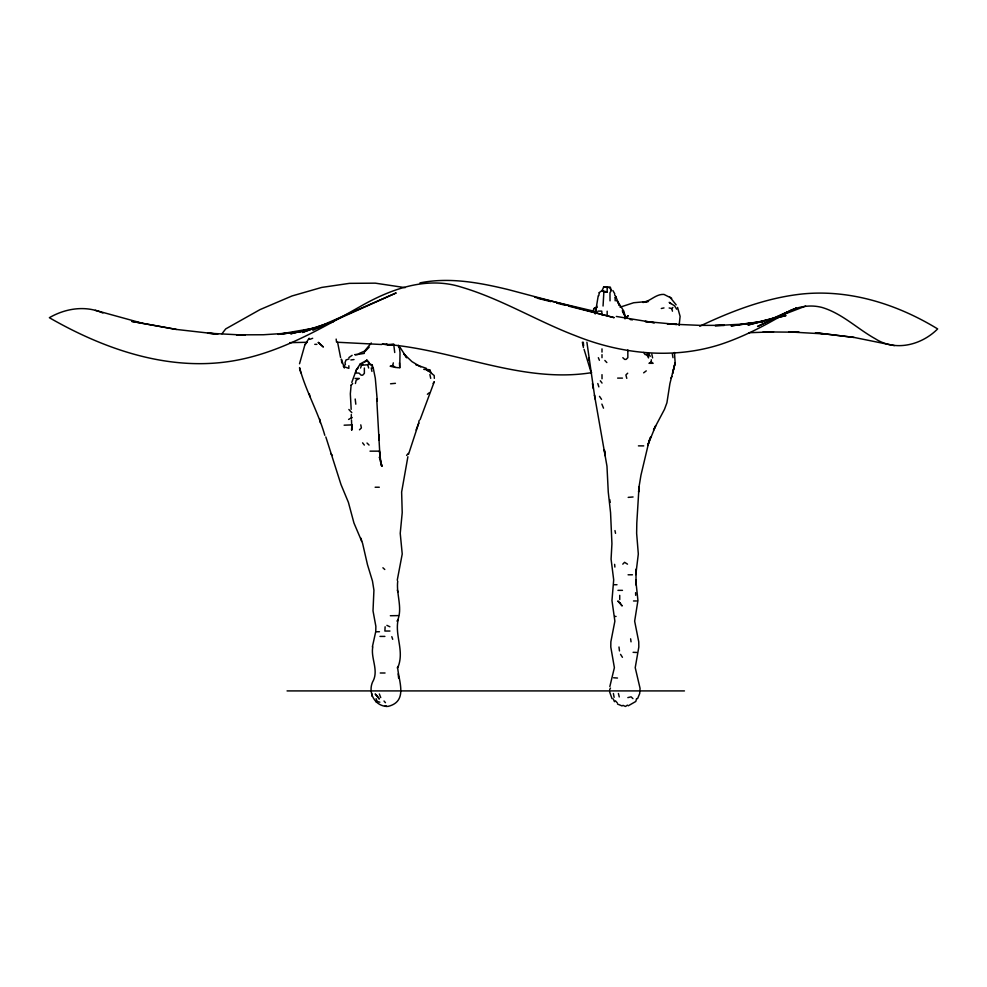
<?xml version="1.0" encoding="UTF-8"?>
<svg xmlns="http://www.w3.org/2000/svg" width="987" height="987" viewBox="0 0 987 987"><rect width="100%" height="100%" fill="white"/><g stroke="black" fill="none" stroke-linecap="round" stroke-linejoin="round"><path stroke-width="1.48" d="M619.725 599.615L619.725 595.334M635.986 585.007L636.047 569.141M610.028 300.862L609.966 292.732L611.187 290.82L610.385 287.414L603.464 287.192L610.422 287.402M385.115 626.782L384.881 631.038L389.964 631.038M603.057 306.032L603.859 292.029L602.033 290.597L599.208 292.608M635.813 574.668L638.318 554.003L636.64 533.338L636.8 523.011L639.021 486.85L640.958 475.191L649.236 440.35L650.778 436.772L647.682 445.519L655.627 425.841L653.542 430.011L664.485 409.346L666.916 402.795L669.926 383.524L675.157 362.858L674.454 352.519M397.736 581.133C396.058 594.482 403.165 608.56 397.181 621.354L398.143 619.614C394.553 636.208 404.88 650.988 397.687 667.952C398.921 681.857 408.05 701.72 387.78 706.47M595.223 313.965L598.245 295.693M299.53 363.759L304.921 344.722L309.079 338.282M351.15 384.967L350.336 393.85L351.175 409.346M598.776 295.693L599.232 292.769M408.544 454.279L418.833 422.843L416.095 430.011M595.766 311.189L596.777 306.032M398.6 367.744L395.207 367.386L392.789 365.498L393.307 362.858M679.13 325.402L680.105 316.358L677.576 307.438M372.358 646.954L375.763 631.507L375.862 626.338L373.012 610.842L373.925 590.177L372.469 581.035L367.485 564.7L362.562 543.269L353.951 523.011L348.399 502.346L340.996 484.543L325.833 436.933M407.89 456.71L401.635 492.007L402.215 512.672L400.228 533.338L402.227 554.003L397.255 580.208M355.653 372.852L356.307 369.965L360.292 363.87L366.831 360.243L369.027 362.352M355.406 383.524L356.147 380.254L359.33 378.465L355.073 378.465M418.685 422.436L419.179 420.425M609.83 686.594L614.383 667.668L610.793 647.003L610.854 641.834L614.876 621.168L611.965 600.503L613.692 579.838L611.076 559.173L611.928 543.677L610.558 512.672L608.263 492.007L606.968 466.185L594.47 395.071L595.087 399.019M351.804 382.388L356.307 369.965L358.034 368.151M628.238 705.804L635.788 701.473L636.615 698.574M615.407 297.618L615.777 296.544L614.58 294.817M349.04 358.935L346.005 359.947L345.006 362.797L345.438 364.487L343.316 366.485M420.092 419.685L434.292 381.685L433.12 383.462M360.526 368.015L361.575 365.252L367.695 364.758L369.052 363.228L366.979 360.243M637.565 698.66L639.712 693.503L640.057 688.334L635.221 667.668L638.823 647.003L638.749 641.834L634.653 621.168L637.935 600.503L635.751 579.838M372.778 646.954C370.532 658.366 379.292 670.679 372.531 682.103C367.83 692.936 374.875 706.063 387.126 706.47L385.251 705.68M371.297 342.97L364.499 351.138L359.182 353.469M603.649 287.316L602.033 290.597L607.165 292.004L607.165 287.069M397.243 667.952L398.032 666.41M592.879 311.152L594.125 308.499L596.839 307.167M609.633 689.654L610.497 688.099M670.839 378.231L671.962 376.442M372.555 368.015L372.247 365.227L369.052 363.228M643.709 352.445L645.116 354.604L646.806 354.604L648.114 352.729L650.248 356.307M364.289 352.174L369.224 347.14M221.964 333.754L225.702 328.918L260.025 309.61L291.967 295.977L321.725 287.427L349.435 283.355L375.294 283.158L405.139 287.649M406.595 455.414L408.285 453.403M304.921 344.722L306.661 342.674M351.187 385.226L352.692 383.511M622.785 564.157L624.574 562.306L627.498 564.157M669.161 307.981L671.789 308.561L672.887 307.45M643.647 372.839L646.263 370.878M359.478 429.801L361.39 427.926L360.773 424.854M627.707 373.209L625.894 374.949L626.782 378.354M364.808 362.118L366.831 360.243M379.847 702.189L377.046 701.449L376.257 702.176M427.371 394.282L429.148 392.851M428.111 371.075L426.372 369.311L429.9 369.866L427.396 369.817M348.855 357.615L352.125 355.32M622.945 705.335L625.474 706.47L627.448 705.125M651.284 361.908L649.002 363.315L653.135 363.315L651.284 361.908L651.284 359.762M348.608 419.426L352.162 417.526M787.182 312.015L757.572 326.475L796.287 308.117L766.702 321.034L805.639 306.081M699.746 326.228C732.28 310.806 766.467 297.753 802.517 293.953C850.078 289.253 897.356 304.292 937.65 328.918C921.488 345.117 895.468 351.767 875.358 338.8C857.284 328.794 842.108 313.385 821.924 307.426C811.302 304.662 800.198 306.155 790.217 310.51C767.948 323.983 744.975 336.394 720.165 344.537C672.739 359.638 621.168 354.111 575.495 335.716C536.78 320.96 501.112 298.802 461.225 287.081C425.903 275.805 389.544 289.549 358.984 307.228C319.985 329.164 280.419 352.236 235.819 360.403C170.788 372.383 105.239 349.842 49.35 317.703C65.475 308.339 85.499 305.217 102.882 313.015M312.854 330.287L396.182 292.929L322.959 324.957L302.269 332.459L333.248 321.7L312.632 328.252L290.671 333.791L323.415 326.228M594.125 308.499L596.654 307.463L594.125 308.487M312.682 338.282L309.869 339.343L309.276 338.578M392.789 365.498L390.186 366.239L395.207 367.386M774.622 317.74L747.961 325.044L786.022 315.556L757.917 322.021L731.12 325.895L762.791 321.676M363.216 363.993L360.934 364.561L360.292 363.87M627.831 697.612L631.088 696.834L632.951 698.623M316.124 327.783L278.161 334.346L300.023 331.718M661.29 308.499L663.992 307.932M364.351 353.383L355.406 354.827M591.669 372.642C520.556 384.091 452.478 348.386 382.191 344.118L392.283 345.277L387.768 344.944M357.886 354.358L354.715 354.617M419.981 282.887C449.381 277.014 479.337 282.615 508.034 289.536L614.185 317.666L568.475 306.081M620.083 307.191L633.642 302.75L648.496 301.393L642.821 302.454C650.556 301.282 655.861 293.867 663.992 294.422L671.703 298.308M350.891 359.947L354.012 359.552M278.161 334.346L301.01 331.595M762.865 321.602L740.546 324.242L715.02 325.611L724.347 325.365L699.993 325.365L667.372 323.958L676.724 324.427L645.091 321.466L654.455 322.737L616.307 316.445M378.305 451.145L370.014 451.158M390.556 383.783L395.429 383.326M628.188 497.374L633.062 496.979M288.364 333.137L263.381 334.753L236.51 334.852L245.195 335.185M390.346 615.728L398.452 615.604M749.158 332.705L773.561 331.866L763.136 331.891L799.112 332.224L788.675 331.891L825.909 334.013L854.026 337.418L894.395 345.598M289.833 342.662L307.389 342.267M603.859 292.029L607.165 292.004M344.13 425.187L351.878 424.891L351.841 430.011L351.508 420.043M598.011 311.115L601.774 311.115L601.996 314.927M314.779 344.34L316.913 344.34M617.628 378.107L622.464 378.107M375.146 487.233L379.292 487.233M628.09 574.792L632.433 574.792M614.124 584.723L616.998 584.723M617.948 590.349L622.476 590.349M633.506 600.972L636.627 600.972M614.667 616.431L616.061 616.431M386.904 625.363L389.89 626.782M376.491 631.742L379.452 631.742M379.983 636.405L384.881 636.405M380.254 672.998L385.041 672.998M287.057 690.912L684.46 690.912M638.429 445.865L643.721 445.89M337.764 342.267L381.759 344.512M633.099 652.321L636.788 652.469M355.493 372.938L359.009 373.111L361.143 375.183L362.685 375.183L364.376 373.357L364.351 368.015M243.629 335.074L207.566 333.174L217.831 334.137L176.365 329.436L131.789 321.392L176.365 329.436M613.569 677.761L617.48 678.044M423.756 369.36L426.347 369.632M854.026 337.418L815.447 332.755L825.909 334.013M630.162 319.554L632.482 319.874M415.724 364.697L426.347 368.324M534.67 297.223L597.012 311.904M537.508 298.234L550.783 301.603M556.68 303.095L565.526 305.341M95.283 310.3L142.696 323.341M343.698 366.559L348.867 368.373L348.855 365.758M369.52 364.376L372.099 365.437M617.504 704.039L622.143 705.976M670.938 303.663L669.186 302.38L674.59 305.834L676.663 309.19M426.372 369.311L434.206 375.529L434.329 378.354M420.795 366.917L411.961 361.624L403.991 354.062L406.73 357.775L400.056 347.35M382.907 567.772L384.782 569.499M386.472 343.723L387.595 344.771L393.69 344.007L394.726 352.519M622.822 357.676L624.648 359.391L626.128 359.391L627.843 357.676L627.831 349.941M367.016 443.027L369.052 445.063M669.655 296.828L676.194 304.847M604.858 360.452L606.845 362.55M348.867 409.494L351.816 412.652M360.773 364.388L361.575 365.252M615.394 700.782L617.27 702.83M330.67 453.489L332.397 455.463M384.017 701.029L385.448 702.682M362.599 442.842L364.339 445.063M600.343 380.797L602.033 383.079M599.504 396.355L601.539 399.34M620.552 654.369L622.427 657.305M622.279 310.782L625.61 317.407M612.853 290.523L614.765 293.781M300.825 372.839L299.53 368.015M429.678 370.051L431.516 373.308M299.567 367.559C305.575 390.692 318.246 412.097 324.797 435.304M622.97 312.077L625.042 315.963L623.858 311.189L617.085 300.64L619.491 305.699L615.777 296.544M646.806 354.604L648.521 357.899L648.114 352.729M612.039 698.66L609.584 691.776M613.272 698.895L614.469 701.695M598.344 357.689L599.405 360.28M601.873 404.102L603.513 408.162M344.364 368.015L341.366 359.132L341.761 362.932M610.015 287.748L610.817 289.783M397.292 590.164L397.971 591.892M379.341 693.984L380.735 697.587M391.802 636.664L392.703 639.317M376.096 698.66L377.046 701.449M376.738 399.081L379.933 455.846L381.71 466.185L379.39 457.141L380.205 459.72M597.789 383.524L598.838 386.867M591.324 373.185L584.082 349.361M367.695 364.758L368.669 368.015M377.305 400.845L375.307 378.354L373.259 368.015M671.789 308.561L672.455 311.189M618.405 693.503L619.256 696.945M309.313 393.714L309.98 396.737M604.858 452.305L604.291 449.727L605.216 455.846M651.839 354.296L652.604 357.899M361.057 538.273L361.698 541.271M429.9 374.517L430.702 378.354M337.579 342.193L340.589 357.516M371.248 368.015L371.926 371.396M614.975 530.562L615.53 533.338M582.367 342.193L583.416 347.523M594.495 395.232L586.895 342.193M613.396 693.503L614.124 697.328M372.284 365.153L372.802 368.015M672.381 354.086L672.998 357.689M592.422 383.524L593.273 388.681M398.403 345.302L398.711 347.35M399.291 347.35L400.019 352.519L399.735 368.015L399.476 362.858M609.781 499.619L610.151 502.346M630.631 638.811L631.038 641.834M379.563 451.972L380.069 455.846L379.403 450.677M319.837 419.241L320.294 422.707M588.77 358.022L589.066 360.366M336.16 339.084L336.542 342.193M618.985 647.003L619.466 650.927M355.197 399.019L355.813 404.189M371.704 693.503L372.025 696.23M398.143 673.899L398.625 678.094M614.63 564.342L614.876 567.069M583.305 342.193L583.625 345.919M635.591 592.681L635.702 595.334M615.086 297.395L615.209 300.862M351.286 414.515L351.36 418.562M601.996 374.665L602.033 378.786M607.165 311.189L607.165 315.211M601.996 348.88L601.996 352.088M601.996 354.678L601.996 357.689M379.181 435.181L379.144 440.35L379.23 435.181M351.865 424.854L351.619 430.011L351.878 424.891M639.021 486.85L638.614 492.007L639.157 486.85M675.145 362.858L672.591 373.345L675.145 362.858M628.139 315.729L624.993 318.653L628.139 315.729M323.181 346.869L318.32 342.44L323.181 346.869M620.095 603.057L617.8 601.009L622.155 605.956L620.095 603.057M377.293 696.02L375.171 693.984L379.341 699.043L377.293 696.02M381.809 466.185L380.6 461.015L381.809 466.185"/></g></svg>
